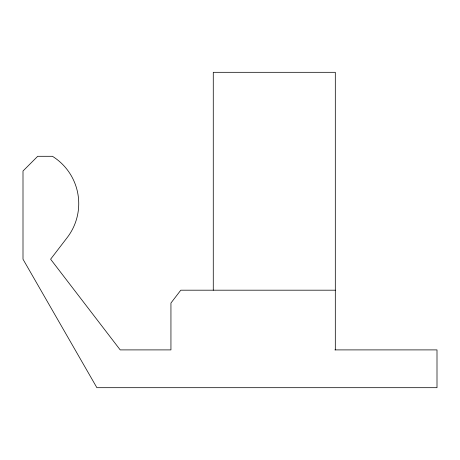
<?xml version="1.0" encoding="UTF-8"?>
<svg xmlns="http://www.w3.org/2000/svg" width="460" height="460" viewBox="0 0 460 460"><rect width="100%" height="100%" fill="white"/><g stroke="black" fill="none" stroke-linecap="round" stroke-linejoin="round"><path stroke-width="0.69" d="M335.311 290.191L180.791 290.191L170.942 303.025L170.942 349.899L120.209 349.899L50.611 259.204L67.223 237.555A55.735 55.735 0 0 0 52.434 156.296L37.714 156.296L23 171.011L23 259.204L96.887 387.688L437 387.688L437 349.899L334.868 349.899M335.311 349.899L335.311 72.312L213.273 72.312L213.273 290.191"/></g></svg>
